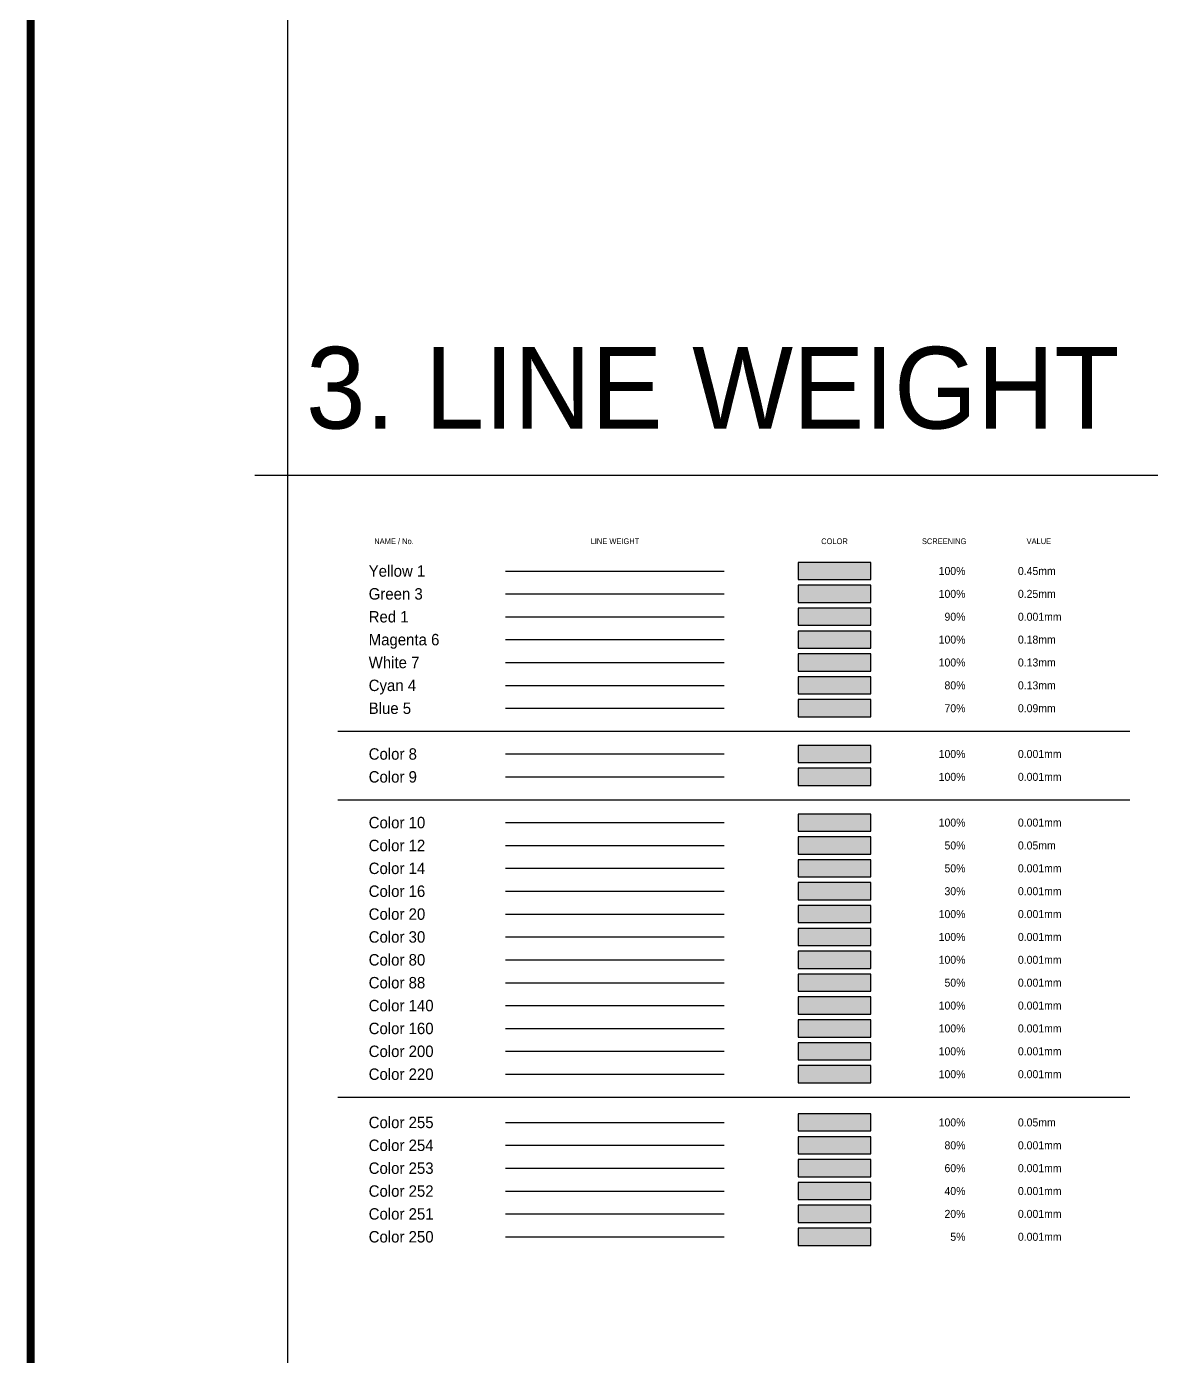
# Model space of a CAD drawing. Header units: millimetres. Extents: x -551172 to 227904, y -3435 to 261611.
# Drawn here: x -551172 to -482334, y 100016 to 181415 of the extents above; entities that cross this region are included whole.
import ezdxf
from ezdxf.enums import TextEntityAlignment as Align

# ---------------------------------------------------------------- set-up
doc = ezdxf.new("R2010")
doc.units = ezdxf.units.MM
doc.header["$LTSCALE"] = 100
doc.layers.get('DEFPOINTS').update_dxf_attribs({"color": 248})
doc.layers.add('0 @ 1', color=7, linetype='Continuous')
doc.styles.add('YOURNAME', font='HYWULM.TTF')

# ---------------------------------------------------------------- blocks, each defined once
blk = doc.blocks.new('A-X')
at = {"color": 1, "const_width": 500}
blk.add_lwpolyline([(-1215354, 285577), (-675461, 285577), (-675461, 21030), (-1215354, 21030)], close=True, dxfattribs=at)

msp = doc.modelspace()

# ---------------------------------------------------------------- hatches: boundary and pattern name
h = msp.add_hatch(color=2)
h.dxf.hatch_style = 1
h.paths.add_polyline_path([(-503950.5, 147566.6), (-499504.4, 147566.6), (-499504.4, 148616.6), (-503950.5, 148616.6)])
h = msp.add_hatch(color=3)
h.dxf.hatch_style = 1
h.paths.add_polyline_path([(-503950.5, 146166.6), (-499504.4, 146166.6), (-499504.4, 147216.6), (-503950.5, 147216.6)])
h = msp.add_hatch(color=1)
h.dxf.hatch_style = 1
h.paths.add_polyline_path([(-503950.5, 144766.6), (-499504.4, 144766.6), (-499504.4, 145816.6), (-503950.5, 145816.6)])
h = msp.add_hatch(color=6)
h.dxf.hatch_style = 1
h.paths.add_polyline_path([(-503950.5, 143366.6), (-499504.4, 143366.6), (-499504.4, 144416.6), (-503950.5, 144416.6)])
h = msp.add_hatch(color=7)
h.dxf.hatch_style = 1
h.paths.add_polyline_path([(-503950.5, 141966.6), (-499504.4, 141966.6), (-499504.4, 143016.6), (-503950.5, 143016.6)])
h = msp.add_hatch(color=4)
h.dxf.hatch_style = 1
h.paths.add_polyline_path([(-503950.5, 140566.6), (-499504.4, 140566.6), (-499504.4, 141616.6), (-503950.5, 141616.6)])
h = msp.add_hatch(color=5)
h.dxf.hatch_style = 1
h.paths.add_polyline_path([(-503950.5, 139166.6), (-499504.4, 139166.6), (-499504.4, 140216.6), (-503950.5, 140216.6)])
h = msp.add_hatch(color=8)
h.dxf.hatch_style = 1
h.paths.add_polyline_path([(-503950.5, 136366.6), (-499504.4, 136366.6), (-499504.4, 137416.6), (-503950.5, 137416.6)])
h = msp.add_hatch(color=9)
h.dxf.hatch_style = 1
h.paths.add_polyline_path([(-503950.5, 134966.6), (-499504.4, 134966.6), (-499504.4, 136016.6), (-503950.5, 136016.6)])
h = msp.add_hatch(color=10)
h.dxf.hatch_style = 1
h.paths.add_polyline_path([(-503950.5, 132166.6), (-499504.4, 132166.6), (-499504.4, 133216.6), (-503950.5, 133216.6)])
h = msp.add_hatch(color=12)
h.dxf.hatch_style = 1
h.paths.add_polyline_path([(-503950.5, 130766.6), (-499504.4, 130766.6), (-499504.4, 131816.6), (-503950.5, 131816.6)])
h = msp.add_hatch(color=14)
h.dxf.hatch_style = 1
h.paths.add_polyline_path([(-503950.5, 129366.6), (-499504.4, 129366.6), (-499504.4, 130416.6), (-503950.5, 130416.6)])
h = msp.add_hatch(color=16)
h.dxf.hatch_style = 1
h.paths.add_polyline_path([(-503950.5, 127966.6), (-499504.4, 127966.6), (-499504.4, 129016.6), (-503950.5, 129016.6)])
h = msp.add_hatch(color=20)
h.dxf.hatch_style = 1
h.paths.add_polyline_path([(-503950.5, 126566.6), (-499504.4, 126566.6), (-499504.4, 127616.6), (-503950.5, 127616.6)])
h = msp.add_hatch(color=30)
h.dxf.hatch_style = 1
h.paths.add_polyline_path([(-503950.5, 125166.6), (-499504.4, 125166.6), (-499504.4, 126216.6), (-503950.5, 126216.6)])
h = msp.add_hatch(color=80)
h.dxf.hatch_style = 1
h.paths.add_polyline_path([(-503950.5, 123766.6), (-499504.4, 123766.6), (-499504.4, 124816.6), (-503950.5, 124816.6)])
h = msp.add_hatch(color=88)
h.dxf.hatch_style = 1
h.paths.add_polyline_path([(-503950.5, 122366.6), (-499504.4, 122366.6), (-499504.4, 123416.6), (-503950.5, 123416.6)])
h = msp.add_hatch(color=140)
h.dxf.hatch_style = 1
h.paths.add_polyline_path([(-503950.5, 120966.6), (-499504.4, 120966.6), (-499504.4, 122016.6), (-503950.5, 122016.6)])
h = msp.add_hatch(color=160)
h.dxf.hatch_style = 1
h.paths.add_polyline_path([(-503950.5, 119566.6), (-499504.4, 119566.6), (-499504.4, 120616.6), (-503950.5, 120616.6)])
h = msp.add_hatch(color=200)
h.dxf.hatch_style = 1
h.paths.add_polyline_path([(-503950.5, 118166.6), (-499504.4, 118166.6), (-499504.4, 119216.6), (-503950.5, 119216.6)])
h = msp.add_hatch(color=220)
h.dxf.hatch_style = 1
h.paths.add_polyline_path([(-503950.5, 116766.6), (-499504.4, 116766.6), (-499504.4, 117816.6), (-503950.5, 117816.6)])
h = msp.add_hatch(color=255)
h.dxf.hatch_style = 1
h.paths.add_polyline_path([(-503950.5, 113813.4), (-499504.4, 113813.4), (-499504.4, 114863.4), (-503950.5, 114863.4)])
h = msp.add_hatch(color=254)
h.dxf.hatch_style = 1
h.paths.add_polyline_path([(-503950.5, 112413.4), (-499504.4, 112413.4), (-499504.4, 113463.4), (-503950.5, 113463.4)])
h = msp.add_hatch(color=253)
h.dxf.hatch_style = 1
h.paths.add_polyline_path([(-503950.5, 111013.4), (-499504.4, 111013.4), (-499504.4, 112063.4), (-503950.5, 112063.4)])
h = msp.add_hatch(color=252)
h.dxf.hatch_style = 1
h.paths.add_polyline_path([(-503950.5, 109613.4), (-499504.4, 109613.4), (-499504.4, 110663.4), (-503950.5, 110663.4)])
h = msp.add_hatch(color=251)
h.dxf.hatch_style = 1
h.paths.add_polyline_path([(-503950.5, 108213.4), (-499504.4, 108213.4), (-499504.4, 109263.4), (-503950.5, 109263.4)])
h = msp.add_hatch(color=250)
h.dxf.hatch_style = 1
h.paths.add_polyline_path([(-503950.5, 106813.4), (-499504.4, 106813.4), (-499504.4, 107863.4), (-503950.5, 107863.4)])

# ---------------------------------------------------------------- linework, layer by layer
at = {"color": 2}
msp.add_line((-521857.8, 148091.6), (-508470.7, 148091.6), dxfattribs=at)
at = {"color": 3}
msp.add_line((-521857.8, 146691.6), (-508470.7, 146691.6), dxfattribs=at)
at = {"color": 1}
msp.add_line((-521857.8, 145291.6), (-508470.7, 145291.6), dxfattribs=at)
at = {"color": 6}
msp.add_line((-521857.8, 143891.6), (-508470.7, 143891.6), dxfattribs=at)
at = {"color": 7}
msp.add_line((-521857.8, 142491.6), (-508470.7, 142491.6), dxfattribs=at)
at = {"color": 4}
msp.add_line((-521857.8, 141091.6), (-508470.7, 141091.6), dxfattribs=at)
at = {"color": 5}
msp.add_line((-521857.8, 139691.6), (-508470.7, 139691.6), dxfattribs=at)
at = {"color": 250}
for p, q in [((-532125.4, 138291.6), (-483661, 138291.6)), ((-532125.4, 134091.6), (-483661, 134091.6)), ((-532125.4, 115891.6), (-483661, 115891.6)), ((-521857.8, 107338.4), (-508470.7, 107338.4))]:
    msp.add_line(p, q, dxfattribs=at)
at = {"color": 8}
msp.add_line((-521857.8, 136891.6), (-508470.7, 136891.6), dxfattribs=at)
at = {"color": 9}
msp.add_line((-521857.8, 135491.6), (-508470.7, 135491.6), dxfattribs=at)
at = {"color": 10}
msp.add_line((-521857.8, 132691.6), (-508470.7, 132691.6), dxfattribs=at)
at = {"color": 12}
msp.add_line((-521857.8, 131291.6), (-508470.7, 131291.6), dxfattribs=at)
at = {"color": 14}
msp.add_line((-521857.8, 129891.6), (-508470.7, 129891.6), dxfattribs=at)
at = {"color": 16}
msp.add_line((-521857.8, 128491.6), (-508470.7, 128491.6), dxfattribs=at)
at = {"color": 20}
msp.add_line((-521857.8, 127091.6), (-508470.7, 127091.6), dxfattribs=at)
at = {"color": 30}
msp.add_line((-521857.8, 125691.6), (-508470.7, 125691.6), dxfattribs=at)
at = {"color": 80}
msp.add_line((-521857.8, 124291.6), (-508470.7, 124291.6), dxfattribs=at)
at = {"color": 88}
msp.add_line((-521857.8, 122891.6), (-508470.7, 122891.6), dxfattribs=at)
at = {"color": 140}
msp.add_line((-521857.8, 121491.6), (-508470.7, 121491.6), dxfattribs=at)
at = {"color": 160}
msp.add_line((-521857.8, 120091.6), (-508470.7, 120091.6), dxfattribs=at)
at = {"color": 200}
msp.add_line((-521857.8, 118691.6), (-508470.7, 118691.6), dxfattribs=at)
at = {"color": 220}
msp.add_line((-521857.8, 117291.6), (-508470.7, 117291.6), dxfattribs=at)
at = {"color": 255}
msp.add_line((-521857.8, 114338.4), (-508470.7, 114338.4), dxfattribs=at)
at = {"color": 254}
msp.add_line((-521857.8, 112938.4), (-508470.7, 112938.4), dxfattribs=at)
at = {"color": 253}
msp.add_line((-521857.8, 111538.4), (-508470.7, 111538.4), dxfattribs=at)
at = {"color": 252}
msp.add_line((-521857.8, 110138.4), (-508470.7, 110138.4), dxfattribs=at)
at = {"color": 251}
msp.add_line((-521857.8, 108738.4), (-508470.7, 108738.4), dxfattribs=at)
at = {"color": 2}
msp.add_lwpolyline([(-503950.5, 147566.6), (-499504.4, 147566.6), (-499504.4, 148616.6), (-503950.5, 148616.6)], close=True, dxfattribs=at)
at = {"color": 3}
msp.add_lwpolyline([(-503950.5, 146166.6), (-499504.4, 146166.6), (-499504.4, 147216.6), (-503950.5, 147216.6)], close=True, dxfattribs=at)
at = {"color": 1}
msp.add_lwpolyline([(-503950.5, 144766.6), (-499504.4, 144766.6), (-499504.4, 145816.6), (-503950.5, 145816.6)], close=True, dxfattribs=at)
at = {"color": 6}
msp.add_lwpolyline([(-503950.5, 143366.6), (-499504.4, 143366.6), (-499504.4, 144416.6), (-503950.5, 144416.6)], close=True, dxfattribs=at)
at = {"color": 7}
msp.add_lwpolyline([(-503950.5, 141966.6), (-499504.4, 141966.6), (-499504.4, 143016.6), (-503950.5, 143016.6)], close=True, dxfattribs=at)
at = {"color": 4}
msp.add_lwpolyline([(-503950.5, 140566.6), (-499504.4, 140566.6), (-499504.4, 141616.6), (-503950.5, 141616.6)], close=True, dxfattribs=at)
at = {"color": 5}
msp.add_lwpolyline([(-503950.5, 139166.6), (-499504.4, 139166.6), (-499504.4, 140216.6), (-503950.5, 140216.6)], close=True, dxfattribs=at)
at = {"color": 8}
msp.add_lwpolyline([(-503950.5, 136366.6), (-499504.4, 136366.6), (-499504.4, 137416.6), (-503950.5, 137416.6)], close=True, dxfattribs=at)
at = {"color": 9}
msp.add_lwpolyline([(-503950.5, 134966.6), (-499504.4, 134966.6), (-499504.4, 136016.6), (-503950.5, 136016.6)], close=True, dxfattribs=at)
at = {"color": 10}
msp.add_lwpolyline([(-503950.5, 132166.6), (-499504.4, 132166.6), (-499504.4, 133216.6), (-503950.5, 133216.6)], close=True, dxfattribs=at)
at = {"color": 12}
msp.add_lwpolyline([(-503950.5, 130766.6), (-499504.4, 130766.6), (-499504.4, 131816.6), (-503950.5, 131816.6)], close=True, dxfattribs=at)
at = {"color": 14}
msp.add_lwpolyline([(-503950.5, 129366.6), (-499504.4, 129366.6), (-499504.4, 130416.6), (-503950.5, 130416.6)], close=True, dxfattribs=at)
at = {"color": 16}
msp.add_lwpolyline([(-503950.5, 127966.6), (-499504.4, 127966.6), (-499504.4, 129016.6), (-503950.5, 129016.6)], close=True, dxfattribs=at)
at = {"color": 20}
msp.add_lwpolyline([(-503950.5, 126566.6), (-499504.4, 126566.6), (-499504.4, 127616.6), (-503950.5, 127616.6)], close=True, dxfattribs=at)
at = {"color": 30}
msp.add_lwpolyline([(-503950.5, 125166.6), (-499504.4, 125166.6), (-499504.4, 126216.6), (-503950.5, 126216.6)], close=True, dxfattribs=at)
at = {"color": 80}
msp.add_lwpolyline([(-503950.5, 123766.6), (-499504.4, 123766.6), (-499504.4, 124816.6), (-503950.5, 124816.6)], close=True, dxfattribs=at)
at = {"color": 88}
msp.add_lwpolyline([(-503950.5, 122366.6), (-499504.4, 122366.6), (-499504.4, 123416.6), (-503950.5, 123416.6)], close=True, dxfattribs=at)
at = {"color": 140}
msp.add_lwpolyline([(-503950.5, 120966.6), (-499504.4, 120966.6), (-499504.4, 122016.6), (-503950.5, 122016.6)], close=True, dxfattribs=at)
at = {"color": 160}
msp.add_lwpolyline([(-503950.5, 119566.6), (-499504.4, 119566.6), (-499504.4, 120616.6), (-503950.5, 120616.6)], close=True, dxfattribs=at)
at = {"color": 200}
msp.add_lwpolyline([(-503950.5, 118166.6), (-499504.4, 118166.6), (-499504.4, 119216.6), (-503950.5, 119216.6)], close=True, dxfattribs=at)
at = {"color": 220}
msp.add_lwpolyline([(-503950.5, 116766.6), (-499504.4, 116766.6), (-499504.4, 117816.6), (-503950.5, 117816.6)], close=True, dxfattribs=at)
at = {"color": 255}
msp.add_lwpolyline([(-503950.5, 113813.4), (-499504.4, 113813.4), (-499504.4, 114863.4), (-503950.5, 114863.4)], close=True, dxfattribs=at)
at = {"color": 254}
msp.add_lwpolyline([(-503950.5, 112413.4), (-499504.4, 112413.4), (-499504.4, 113463.4), (-503950.5, 113463.4)], close=True, dxfattribs=at)
at = {"color": 253}
msp.add_lwpolyline([(-503950.5, 111013.4), (-499504.4, 111013.4), (-499504.4, 112063.4), (-503950.5, 112063.4)], close=True, dxfattribs=at)
at = {"color": 252}
msp.add_lwpolyline([(-503950.5, 109613.4), (-499504.4, 109613.4), (-499504.4, 110663.4), (-503950.5, 110663.4)], close=True, dxfattribs=at)
at = {"color": 251}
msp.add_lwpolyline([(-503950.5, 108213.4), (-499504.4, 108213.4), (-499504.4, 109263.4), (-503950.5, 109263.4)], close=True, dxfattribs=at)
at = {"color": 250}
msp.add_lwpolyline([(-503950.5, 106813.4), (-499504.4, 106813.4), (-499504.4, 107863.4), (-503950.5, 107863.4)], close=True, dxfattribs=at)
at = {"layer": 'DEFPOINTS', "color": 156}
for p, q in [((-535203.8, 215514.9), (-535203.8, 16229.4)), ((-537203.8, 153958.2), (-365327.9, 153958.2))]:
    msp.add_line(p, q, dxfattribs=at)

# ---------------------------------------------------------------- block references
msp.add_blockref('A-X', (664431.4, -24215.6))

# ---------------------------------------------------------------- texts
at = {"layer": '0 @ 1', "style": 'YOURNAME'}
msp.add_text('3. LINE WEIGHT', height=5000, dxfattribs=at).set_placement((-534069.8, 156809.6))
at = {"layer": '0 @ 1', "color": 7, "style": 'YOURNAME'}
for s, p in [('NAME / No.', (-528686.3, 149913)), ('LINE WEIGHT', (-515164.2, 149913)), ('COLOR', (-501727.4, 149913)), ('SCREENING', (-495017, 149913)), ('VALUE', (-489222.7, 149913))]:
    msp.add_text(s, height=350, dxfattribs=at).set_placement(p, align=Align.MIDDLE_CENTER)
at = {"layer": '0 @ 1', "color": 2, "style": 'YOURNAME'}
msp.add_text('Yellow 1', height=700, dxfattribs=at).set_placement((-530236.1, 148091.6), align=Align.MIDDLE_LEFT)
at = {"layer": '0 @ 1', "color": 1, "style": 'YOURNAME'}
for s, p in [('100%%%', (-493712.6, 148091.6)), ('100%%%', (-493712.6, 146691.6)), ('90%%%', (-493712.6, 145291.6)), ('100%%%', (-493712.6, 143891.6)), ('100%%%', (-493712.6, 142491.6)), ('80%%%', (-493712.6, 141091.6)), ('70%%%', (-493712.6, 139691.6)), ('100%%%', (-493712.6, 136891.6)), ('100%%%', (-493712.6, 135491.6)), ('100%%%', (-493712.6, 132691.6)), ('50%%%', (-493712.6, 131291.6)), ('50%%%', (-493712.6, 129891.6)), ('30%%%', (-493712.6, 128491.6)), ('100%%%', (-493712.6, 127091.6)), ('100%%%', (-493712.6, 125691.6)), ('100%%%', (-493712.6, 124291.6)), ('50%%%', (-493712.6, 122891.6)), ('100%%%', (-493712.6, 121491.6)), ('100%%%', (-493712.6, 120091.6)), ('100%%%', (-493712.6, 118691.6)), ('100%%%', (-493712.6, 117291.6)), ('100%%%', (-493712.6, 114338.4)), ('80%%%', (-493712.6, 112938.4)), ('60%%%', (-493712.6, 111538.4)), ('40%%%', (-493712.6, 110138.4)), ('20%%%', (-493712.6, 108738.4)), ('5%%%', (-493712.6, 107338.4))]:
    msp.add_text(s, height=490, dxfattribs=at).set_placement(p, align=Align.MIDDLE_RIGHT)
for s, height, p in [('0.45mm', 490, (-490503.5, 148091.6)), ('0.25mm', 490, (-490503.5, 146691.6)), ('Red 1', 700, (-530236.1, 145291.6)), ('0.001mm', 490, (-490503.5, 145291.6)), ('0.18mm', 490, (-490503.5, 143891.6)), ('0.13mm', 490, (-490503.5, 142491.6)), ('0.13mm', 490, (-490503.5, 141091.6)), ('0.09mm', 490, (-490503.5, 139691.6)), ('0.001mm', 490, (-490503.5, 136891.6)), ('0.001mm', 490, (-490503.5, 135491.6)), ('0.001mm', 490, (-490503.5, 132691.6)), ('0.05mm', 490, (-490503.5, 131291.6)), ('0.001mm', 490, (-490503.5, 129891.6)), ('0.001mm', 490, (-490503.5, 128491.6)), ('0.001mm', 490, (-490503.5, 127091.6)), ('0.001mm', 490, (-490503.5, 125691.6)), ('0.001mm', 490, (-490503.5, 124291.6)), ('0.001mm', 490, (-490503.5, 122891.6)), ('0.001mm', 490, (-490503.5, 121491.6)), ('0.001mm', 490, (-490503.5, 120091.6)), ('0.001mm', 490, (-490503.5, 118691.6)), ('0.001mm', 490, (-490503.5, 117291.6)), ('0.05mm', 490, (-490503.5, 114338.4)), ('0.001mm', 490, (-490503.5, 112938.4)), ('0.001mm', 490, (-490503.5, 111538.4)), ('0.001mm', 490, (-490503.5, 110138.4)), ('0.001mm', 490, (-490503.5, 108738.4)), ('0.001mm', 490, (-490503.5, 107338.4))]:
    msp.add_text(s, height=height, dxfattribs=at).set_placement(p, align=Align.MIDDLE_LEFT)
at = {"layer": '0 @ 1', "color": 3, "style": 'YOURNAME'}
msp.add_text('Green 3', height=700, dxfattribs=at).set_placement((-530236.1, 146691.6), align=Align.MIDDLE_LEFT)
at = {"layer": '0 @ 1', "color": 6, "style": 'YOURNAME'}
msp.add_text('Magenta 6', height=700, dxfattribs=at).set_placement((-530236.1, 143891.6), align=Align.MIDDLE_LEFT)
at = {"layer": '0 @ 1', "color": 7, "style": 'YOURNAME'}
msp.add_text('White 7', height=700, dxfattribs=at).set_placement((-530236.1, 142491.6), align=Align.MIDDLE_LEFT)
at = {"layer": '0 @ 1', "color": 4, "style": 'YOURNAME'}
msp.add_text('Cyan 4', height=700, dxfattribs=at).set_placement((-530236.1, 141091.6), align=Align.MIDDLE_LEFT)
at = {"layer": '0 @ 1', "color": 5, "style": 'YOURNAME'}
msp.add_text('Blue 5', height=700, dxfattribs=at).set_placement((-530236.1, 139691.6), align=Align.MIDDLE_LEFT)
at = {"layer": '0 @ 1', "color": 8, "style": 'YOURNAME'}
msp.add_text('Color 8', height=700, dxfattribs=at).set_placement((-530236.1, 136891.6), align=Align.MIDDLE_LEFT)
at = {"layer": '0 @ 1', "color": 9, "style": 'YOURNAME'}
msp.add_text('Color 9', height=700, dxfattribs=at).set_placement((-530236.1, 135491.6), align=Align.MIDDLE_LEFT)
at = {"layer": '0 @ 1', "color": 10, "style": 'YOURNAME'}
msp.add_text('Color 10', height=700, dxfattribs=at).set_placement((-530236.1, 132691.6), align=Align.MIDDLE_LEFT)
at = {"layer": '0 @ 1', "color": 12, "style": 'YOURNAME'}
msp.add_text('Color 12', height=700, dxfattribs=at).set_placement((-530236.1, 131291.6), align=Align.MIDDLE_LEFT)
at = {"layer": '0 @ 1', "color": 14, "style": 'YOURNAME'}
msp.add_text('Color 14', height=700, dxfattribs=at).set_placement((-530236.1, 129891.6), align=Align.MIDDLE_LEFT)
at = {"layer": '0 @ 1', "color": 16, "style": 'YOURNAME'}
msp.add_text('Color 16', height=700, dxfattribs=at).set_placement((-530236.1, 128491.6), align=Align.MIDDLE_LEFT)
at = {"layer": '0 @ 1', "color": 20, "style": 'YOURNAME'}
msp.add_text('Color 20', height=700, dxfattribs=at).set_placement((-530236.1, 127091.6), align=Align.MIDDLE_LEFT)
at = {"layer": '0 @ 1', "color": 30, "style": 'YOURNAME'}
msp.add_text('Color 30', height=700, dxfattribs=at).set_placement((-530236.1, 125691.6), align=Align.MIDDLE_LEFT)
at = {"layer": '0 @ 1', "color": 80, "style": 'YOURNAME'}
msp.add_text('Color 80', height=700, dxfattribs=at).set_placement((-530236.1, 124291.6), align=Align.MIDDLE_LEFT)
at = {"layer": '0 @ 1', "color": 88, "style": 'YOURNAME'}
msp.add_text('Color 88', height=700, dxfattribs=at).set_placement((-530236.1, 122891.6), align=Align.MIDDLE_LEFT)
at = {"layer": '0 @ 1', "color": 140, "style": 'YOURNAME'}
msp.add_text('Color 140', height=700, dxfattribs=at).set_placement((-530236.1, 121491.6), align=Align.MIDDLE_LEFT)
at = {"layer": '0 @ 1', "color": 160, "style": 'YOURNAME'}
msp.add_text('Color 160', height=700, dxfattribs=at).set_placement((-530236.1, 120091.6), align=Align.MIDDLE_LEFT)
at = {"layer": '0 @ 1', "color": 200, "style": 'YOURNAME'}
msp.add_text('Color 200', height=700, dxfattribs=at).set_placement((-530236.1, 118691.6), align=Align.MIDDLE_LEFT)
at = {"layer": '0 @ 1', "color": 220, "style": 'YOURNAME'}
msp.add_text('Color 220', height=700, dxfattribs=at).set_placement((-530236.1, 117291.6), align=Align.MIDDLE_LEFT)
at = {"layer": '0 @ 1', "color": 255, "style": 'YOURNAME'}
msp.add_text('Color 255', height=700, dxfattribs=at).set_placement((-530236.1, 114338.4), align=Align.MIDDLE_LEFT)
at = {"layer": '0 @ 1', "color": 254, "style": 'YOURNAME'}
msp.add_text('Color 254', height=700, dxfattribs=at).set_placement((-530236.1, 112938.4), align=Align.MIDDLE_LEFT)
at = {"layer": '0 @ 1', "color": 253, "style": 'YOURNAME'}
msp.add_text('Color 253', height=700, dxfattribs=at).set_placement((-530236.1, 111538.4), align=Align.MIDDLE_LEFT)
at = {"layer": '0 @ 1', "color": 252, "style": 'YOURNAME'}
msp.add_text('Color 252', height=700, dxfattribs=at).set_placement((-530236.1, 110138.4), align=Align.MIDDLE_LEFT)
at = {"layer": '0 @ 1', "color": 251, "style": 'YOURNAME'}
msp.add_text('Color 251', height=700, dxfattribs=at).set_placement((-530236.1, 108738.4), align=Align.MIDDLE_LEFT)
at = {"layer": '0 @ 1', "color": 250, "style": 'YOURNAME'}
msp.add_text('Color 250', height=700, dxfattribs=at).set_placement((-530236.1, 107338.4), align=Align.MIDDLE_LEFT)

doc.saveas('drawing.dxf')
